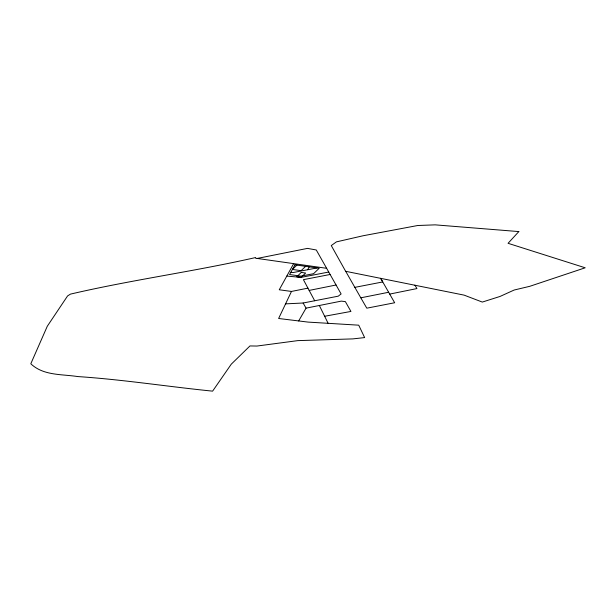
<?xml version="1.0" encoding="UTF-8"?>
<svg xmlns="http://www.w3.org/2000/svg" width="616" height="616" viewBox="0 0 616 616"><rect width="100%" height="100%" fill="white"/><g stroke="black" fill="none" stroke-linecap="round" stroke-linejoin="round"><path stroke-width="0.92" d="M307.931 288.134L291.476 291.445L278.632 318.487L308.123 322.099L358.72 325.179L364.634 337.591L352.86 338.892L297.713 340.633L256.941 346.046L249.973 345.938L231.277 364.171L212.605 391.145C167.591 386.609 122.9 379.556 77.724 376.561C61.731 374.066 43.42 375.814 30.8 363.771L47.293 326.241L67.591 295.926L70.486 294.109C131.77 279.81 194.194 271.51 255.525 257.565L255.64 258.22L326.626 268.306M293.639 263.663L279.256 289.774L291.476 291.445M307.669 269.731L309.255 266.859M298.668 320.944L306.06 308.146L341.303 301.116L345.368 301.624L350.935 311.442L324.647 316.262M296.897 265.111L292.384 269.454L301.116 270.678L305.628 266.343M389.697 294.086L416.932 288.573L414.922 285.162M309.155 290.421L336.059 285L341.11 293.955L338.246 296.173L303.118 303.01L285.578 303.873M257.18 258.443L307.484 248.387L316.278 249.98L336.059 285M345.684 271.279L360.807 297.821L388.658 292.269M330.122 274.482L303.403 279.656L314.684 300.762M354.839 287.356L382.752 281.943L380.665 278.301L394.663 302.756L366.797 308.177L360.807 297.821M316.947 267.937L293.085 272.557L290.844 272.241M328.744 272.033L301.139 277.369L286.802 276.084M303.118 303.01L306.06 308.146M319.334 305.498L328.112 323.277M294.925 264.834L289.574 274.551L300.893 276.145L313.559 273.697L319.211 268.26L294.925 264.834M518.834 231.585L508.061 243.305L585.2 267.791L529.729 286.325L514.183 290.02L499.984 296.465L482.305 302.071L464.094 295.126L345.645 271.302L331.277 245.568L336.405 241.88L363.094 235.759L417.74 225.502L435.173 224.855L518.834 231.585M301.286 272.418L296.773 276.753L301.139 277.369L305.651 273.034L301.286 272.418"/></g></svg>
